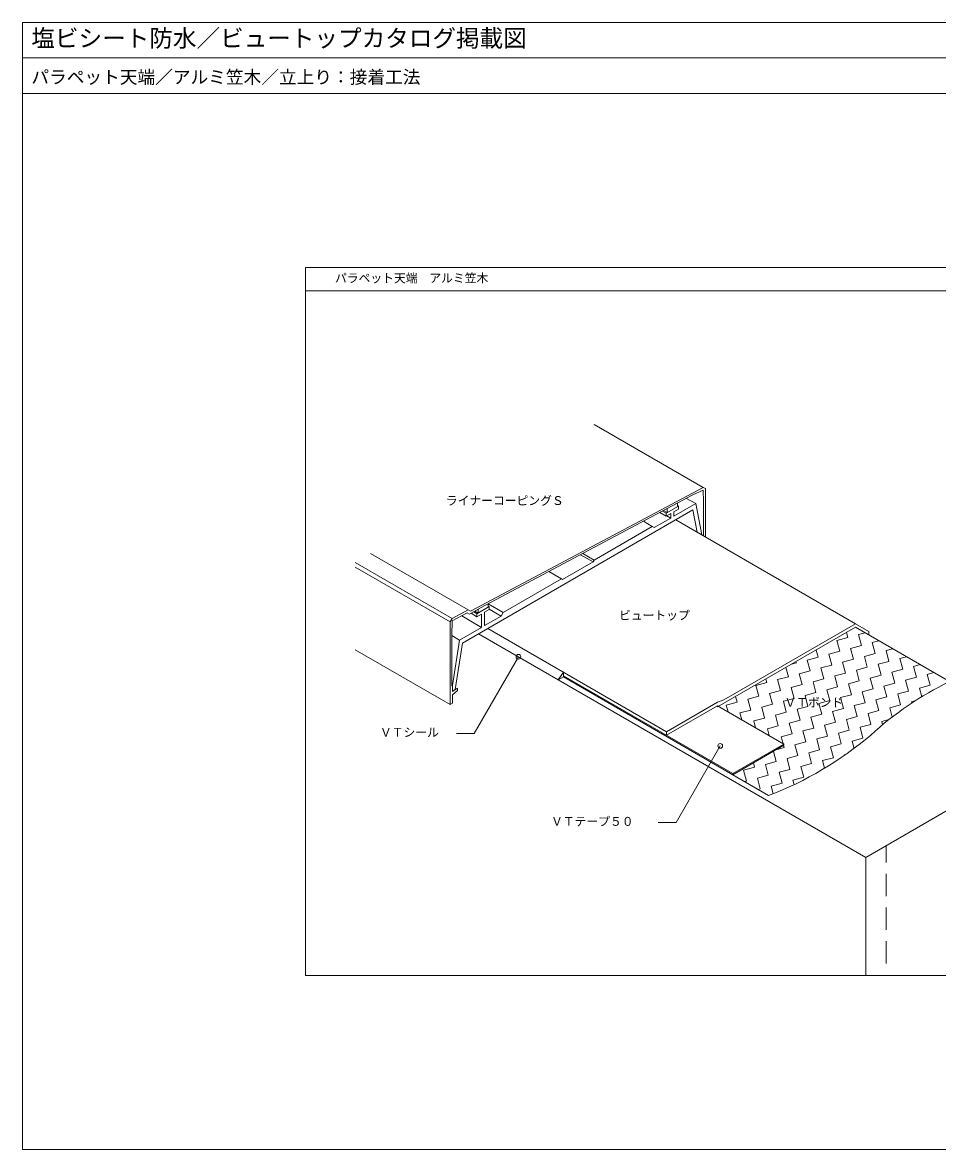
# Model space of a CAD drawing. Units: millimetres, scale not verified. Extents: x -1380 to 1380, y -955 to 955.
# Drawn here: x -1380 to 172, y -955 to 955 of the extents above; entities that cross this region are included whole.
import ezdxf
from ezdxf.enums import TextEntityAlignment as Align

# ---------------------------------------------------------------- set-up
doc = ezdxf.new("R2010")
doc.units = ezdxf.units.MM
doc.header["$LTSCALE"] = 3
doc.linetypes.add('USER1', pattern=[19.05, 12.7, -6.35])
for name, color, linetype, lineweight in [('0-0_0', 7, 'Continuous', 18), ('0-1_WAKU', 7, 'Continuous', 18), ('0-2_KUTAI', 3, 'Continuous', 18), ('0-3_BOUSUI', 1, 'Continuous', 18), ('0-4_MOJI', 7, 'Continuous', 18), ('0-5_HATCH', 9, 'Continuous', 18), ('0-6_KASAGI', 150, 'Continuous', 18)]:
    doc.layers.add(name, color=color, linetype=linetype, lineweight=lineweight)
doc.styles.add('ＭＳ ゴシック', font='')
doc.styles.get('ＭＳ ゴシック').set_extended_font_data('MS Gothic')

msp = doc.modelspace()

# ---------------------------------------------------------------- linework, layer by layer
at = {"layer": '0-0_0'}
for p, q in [((-1380, 895), (1380, 895)), ((-900, 500), (900, 500))]:
    msp.add_line(p, q, dxfattribs=at)
msp.add_lwpolyline([(-900, -660), (900, -660), (900, 540), (-900, 540)], close=True, dxfattribs=at)
at = {"layer": '0-1_WAKU'}
for points in [[(1380, 835), (-1380, 835), (-1380, 955), (1380, 955)], [(-1380, -955), (1380, -955), (1380, 955), (-1380, 955)]]:
    msp.add_lwpolyline(points, close=True, dxfattribs=at)
at = {"layer": '0-2_KUTAI'}
for p, q in [((379.09, -270), (32.679, -70)), ((50, -460), (-471.347, -159))]:
    msp.add_line(p, q, dxfattribs=at)
at = {"layer": '0-2_KUTAI', "linetype": 'USER1'}
msp.add_line((84.641, -640), (84.641, -440), dxfattribs=at)
at = {"layer": '0-2_KUTAI'}
msp.add_lwpolyline([(50, -660), (50, -460), (379.09, -270), (396.41, -280), (396.41, -460)], dxfattribs=at)
at = {"layer": '0-3_BOUSUI'}
for p, q in [((32.679, -64), (-272.162, 112)), ((-471.347, -159), (-606.447, -81)), ((-462.687, -146), (-471.347, -159)), ((-175.167, -318), (-462.687, -152)), ((-114.545, -355), (-462.687, -154)), ((-88.564, -268), (-201.147, -203))]:
    msp.add_line(p, q, dxfattribs=at)
for points in [[(-287.75, -253), (-287.75, -247), (-590.859, -72)], [(-287.75, -247), (-201.147, -197), (-190.755, -193), (32.679, -64), (55.196, -77), (55.196, -83)], [(-287.75, -253), (-201.147, -203), (-201.147, -205), (32.679, -70), (50, -80)], [(-462.687, -146), (-462.687, -154), (-471.347, -159)]]:
    msp.add_lwpolyline(points, dxfattribs=at)
msp.add_lwpolyline([(-88.564, -270), (-88.564, -268), (-175.167, -318), (-175.167, -320)], close=True, dxfattribs=at)
for centre, radius, start, end in [((436.003, -666.062), 559.792, 115.81322, 132.38773), ((-324.581, 197.809), 591.366, 290.80393, 310.3908)]:
    msp.add_arc(centre, radius, start, end, dxfattribs=at)
at = {"layer": '0-4_MOJI'}
for points in [[(-538.897, -120), (-613.897, -249.904), (-643.897, -249.904)], [(-196.667, -270.949), (-271.667, -400.852), (-301.667, -400.852)]]:
    msp.add_lwpolyline(points, dxfattribs=at)
for centre in [(-538.897, -120), (-196.667, -270.949)]:
    msp.add_circle(centre, 4, dxfattribs=at)
at = {"layer": '0-5_HATCH'}
for p, q in [((1.091, -92.282), (19.492, -87.351)), ((6.021, -110.682), (1.091, -92.282)), ((19.492, -87.351), (17.232, -78.919)), ((37.893, -82.421), (49.026, -79.437)), ((42.823, -100.821), (37.893, -82.421)), ((61.224, -95.891), (72.357, -92.908)), ((-30.781, -120.543), (-34.007, -108.502)), ((-12.38, -115.613), (6.021, -110.682)), ((24.422, -105.752), (42.823, -100.821)), ((29.353, -124.153), (24.422, -105.752)), ((47.754, -119.222), (66.154, -114.292)), ((66.154, -114.292), (61.224, -95.891)), ((84.555, -109.361), (95.688, -106.378)), ((89.486, -127.762), (84.555, -109.361)), ((-75.722, -132.585), (-67.582, -130.404)), ((-67.582, -130.404), (-68.167, -128.224)), ((-49.181, -125.474), (-30.781, -120.543)), ((-44.251, -143.875), (-49.181, -125.474)), ((-7.449, -134.014), (-12.38, -115.613)), ((10.952, -129.083), (29.353, -124.153)), ((15.882, -147.484), (10.952, -129.083)), ((52.684, -137.623), (47.754, -119.222)), ((71.085, -132.693), (89.486, -127.762)), ((76.015, -151.094), (71.085, -132.693)), ((107.887, -122.832), (119.02, -119.849)), ((112.817, -141.233), (107.887, -122.832)), ((131.218, -136.302), (142.351, -133.319)), ((-81.053, -153.736), (-85.246, -138.085)), ((-62.652, -148.805), (-44.251, -143.875)), ((-57.721, -167.206), (-62.652, -148.805)), ((-25.85, -138.944), (-7.449, -134.014)), ((-20.92, -157.345), (-25.85, -138.944)), ((-2.519, -152.415), (15.882, -147.484)), ((2.412, -170.816), (-2.519, -152.415)), ((34.283, -142.554), (52.684, -137.623)), ((39.214, -160.955), (34.283, -142.554)), ((57.615, -156.024), (76.015, -151.094)), ((94.416, -146.163), (112.817, -141.233)), ((99.347, -164.564), (94.416, -146.163)), ((136.149, -154.703), (131.218, -136.302)), ((154.549, -149.772), (165.683, -146.789)), ((159.48, -168.173), (154.549, -149.772)), ((-136.255, -168.527), (-117.854, -163.597)), ((-131.325, -186.928), (-136.255, -168.527)), ((-117.854, -163.597), (-119.406, -157.807)), ((-99.454, -158.666), (-81.053, -153.736)), ((-94.523, -177.067), (-99.454, -158.666)), ((-76.122, -172.137), (-57.721, -167.206)), ((-39.32, -162.276), (-20.92, -157.345)), ((-34.39, -180.677), (-39.32, -162.276)), ((-15.989, -175.746), (2.412, -170.816)), ((20.813, -165.885), (39.214, -160.955)), ((25.743, -184.286), (20.813, -165.885)), ((62.545, -174.425), (57.615, -156.024)), ((80.946, -169.495), (99.347, -164.564)), ((85.876, -187.895), (80.946, -169.495)), ((117.748, -159.633), (136.149, -154.703)), ((122.678, -178.034), (117.748, -159.633)), ((141.079, -173.104), (159.48, -168.173)), ((-168.127, -196.789), (-170.645, -187.39)), ((-149.726, -191.859), (-131.325, -186.928)), ((-112.924, -181.998), (-94.523, -177.067)), ((-107.993, -200.399), (-112.924, -181.998)), ((-89.593, -195.468), (-71.192, -190.538)), ((-71.192, -190.538), (-76.122, -172.137)), ((-52.791, -185.607), (-34.39, -180.677)), ((-47.86, -204.008), (-52.791, -185.607)), ((-11.059, -194.147), (-15.989, -175.746)), ((7.342, -189.217), (25.743, -184.286)), ((12.273, -207.617), (7.342, -189.217)), ((44.144, -179.356), (62.545, -174.425)), ((49.075, -197.756), (44.144, -179.356)), ((67.476, -192.826), (85.876, -187.895)), ((104.277, -182.965), (122.678, -178.034)), ((109.208, -201.366), (104.277, -182.965)), ((145.027, -187.836), (141.079, -173.104)), ((-186.527, -201.72), (-168.127, -196.789)), ((-183.446, -213.22), (-186.527, -201.72)), ((-144.795, -210.26), (-149.726, -191.859)), ((-126.394, -205.329), (-107.993, -200.399)), ((-121.464, -223.73), (-126.394, -205.329)), ((-84.662, -213.869), (-89.593, -195.468)), ((-66.261, -208.939), (-47.86, -204.008)), ((-61.331, -227.339), (-66.261, -208.939)), ((-29.459, -199.078), (-11.059, -194.147)), ((-24.529, -217.478), (-29.459, -199.078)), ((-6.128, -212.548), (12.273, -207.617)), ((30.674, -202.687), (49.075, -197.756)), ((35.604, -221.088), (30.674, -202.687)), ((72.406, -211.227), (67.476, -192.826)), ((90.807, -206.296), (109.208, -201.366)), ((95.039, -222.091), (90.807, -206.296)), ((127.609, -196.435), (133.999, -194.723)), ((128.165, -198.512), (127.609, -196.435)), ((-163.196, -215.19), (-144.795, -210.26)), ((-160.115, -226.69), (-163.196, -215.19)), ((-139.865, -228.661), (-121.464, -223.73)), ((-136.783, -240.161), (-139.865, -228.661)), ((-103.063, -218.8), (-84.662, -213.869)), ((-98.132, -237.2), (-103.063, -218.8)), ((-79.732, -232.27), (-61.331, -227.339)), ((-42.93, -222.409), (-24.529, -217.478)), ((-37.999, -240.81), (-42.93, -222.409)), ((-1.197, -230.949), (-6.128, -212.548)), ((17.203, -226.018), (35.604, -221.088)), ((22.134, -244.419), (17.203, -226.018)), ((54.005, -216.157), (72.406, -211.227)), ((58.936, -234.558), (54.005, -216.157)), ((77.337, -229.628), (89.561, -226.352)), ((-116.533, -242.131), (-98.132, -237.2)), ((-113.452, -253.631), (-116.533, -242.131)), ((-74.801, -250.671), (-79.732, -232.27)), ((-56.4, -245.74), (-37.999, -240.81)), ((-51.47, -264.141), (-56.4, -245.74)), ((-19.598, -235.879), (-1.197, -230.949)), ((-14.668, -254.28), (-19.598, -235.879)), ((3.733, -249.35), (22.134, -244.419)), ((40.535, -239.489), (58.936, -234.558)), ((45.465, -257.89), (40.535, -239.489)), ((78.791, -235.056), (77.337, -229.628)), ((-93.202, -255.601), (-74.801, -250.671)), ((-90.12, -267.101), (-93.202, -255.601)), ((-69.871, -269.072), (-51.47, -264.141)), ((-33.069, -259.211), (-14.668, -254.28)), ((-28.138, -277.612), (-33.069, -259.211)), ((8.664, -267.751), (3.733, -249.35)), ((27.064, -262.82), (45.465, -257.89)), ((30.376, -275.18), (27.064, -262.82)), ((-101.742, -297.334), (-106.319, -280.251)), ((-101.753, -277.615), (-88.271, -274.002)), ((-88.271, -274.002), (-89.239, -270.39)), ((-64.94, -287.473), (-69.871, -269.072)), ((-46.539, -282.542), (-28.138, -277.612)), ((-41.609, -300.943), (-46.539, -282.542)), ((-9.737, -272.681), (8.664, -267.751)), ((-4.807, -291.082), (-9.737, -272.681)), ((13.594, -286.151), (16.292, -285.428)), ((13.858, -287.137), (13.594, -286.151)), ((-138.544, -307.195), (-140.479, -299.973)), ((-120.143, -302.264), (-101.742, -297.334)), ((-115.212, -320.665), (-120.143, -302.264)), ((-83.341, -292.403), (-64.94, -287.473)), ((-78.41, -310.804), (-83.341, -292.403)), ((-60.01, -305.873), (-41.609, -300.943)), ((-23.208, -296.012), (-4.807, -291.082)), ((-19.745, -308.934), (-23.208, -296.012)), ((-156.944, -312.125), (-138.544, -307.195)), ((-152.014, -330.526), (-156.944, -312.125)), ((-133.613, -325.595), (-115.212, -320.665)), ((-96.811, -315.734), (-78.41, -310.804)), ((-91.881, -334.135), (-96.811, -315.734)), ((-73.48, -329.205), (-55.079, -324.274)), ((-55.079, -324.274), (-60.01, -305.873)), ((-155.375, -331.427), (-152.014, -330.526)), ((-128.683, -343.996), (-133.613, -325.595)), ((-110.282, -339.066), (-91.881, -334.135)), ((-106.816, -352.001), (-110.282, -339.066)), ((-71.483, -336.657), (-73.48, -329.205)), ((-132.044, -344.897), (-128.683, -343.996))]:
    msp.add_line(p, q, dxfattribs=at)
at = {"layer": '0-6_KASAGI'}
for p, q in [((-225.54, 167.083), (-410.726, 274)), ((-269.39, 134.4), (-269.39, 140.189)), ((-267.658, 135.4), (-269.39, 136.4)), ((-238.213, 139.6), (-253.684, 148.532)), ((-288.443, 118.4), (-298.97, 124.478)), ((-288.443, 123.4), (-294.459, 126.873)), ((-286.711, 124.4), (-292.655, 127.832)), ((-280.649, 115.1), (-287.404, 119)), ((-286.711, 124.4), (-286.711, 130.989)), ((-311.999, 101), (-326.935, 109.623)), ((-651.481, -55), (-816.025, 40)), ((-624.056, -40.433), (-789.698, 55.2)), ((-412.458, 41), (-433.384, 53.082)), ((-410.726, 44), (-429.776, 54.998)), ((-654.945, -61), (-816.025, 32)), ((-466.151, 12), (-487.511, 24.332)), ((-590.166, -36), (-590.166, -30.195)), ((-564.878, -45), (-590.166, -30.4)), ((-588.434, -35), (-590.166, -34)), ((-601.424, -70.1), (-635.059, -50.681)), ((-609.219, -52), (-619.144, -46.269)), ((-609.219, -47), (-614.799, -43.778)), ((-607.487, -46), (-613.061, -42.782)), ((-607.487, -46), (-607.487, -39.585)), ((-568.342, -51), (-588.434, -39.4)), ((-638.663, -91.6), (-651.827, -84)), ((-654.945, -201), (-816.025, -108))]:
    msp.add_line(p, q, dxfattribs=at)
for points in [[(-225.05, 84.8), (-225.05, 143.2), (-225.743, 162.572), (-242.861, 154.28), (-602.983, -37.003), (-621.945, -47.875), (-625.697, -45.709), (-651.134, -59.22), (-651.827, -83.2), (-651.827, -169.2), (-650.788, -168.6), (-650.788, -178.6), (-642.128, -172.901), (-642.128, -176.901), (-650.615, -184.5), (-650.615, -198.5), (-654.945, -201), (-654.945, -61), (-651.481, -55), (-624.056, -40.433), (-620.304, -42.6), (-225.54, 167.083), (-221.932, 165), (-221.932, 83)], [(-227.994, 86.5), (-238.213, 139.6), (-275.452, 118.1), (-275.452, 125.9), (-267.658, 130.4), (-267.658, 135.4), (-288.443, 123.4), (-288.443, 118.4), (-280.649, 122.9), (-280.649, 115.1), (-308.535, 99), (-311.999, 101), (-410.726, 44), (-412.458, 41), (-464.419, 11), (-466.151, 12), (-564.878, -45), (-568.342, -51), (-596.228, -67.1), (-596.228, -44.5), (-588.434, -40), (-588.434, -35), (-609.219, -47), (-609.219, -52), (-601.424, -47.5), (-601.424, -70.1), (-638.663, -91.6), (-650.788, -168.6), (-650.788, -178.6), (-646.275, -175.63), (-633.867, -96.831), (-243.01, 128.831), (-235.722, 90.962)]]:
    msp.add_lwpolyline(points, dxfattribs=at)

# ---------------------------------------------------------------- texts
at = {"layer": '0-1_WAKU', "style": 'ＭＳ ゴシック'}
for s, height, p in [('塩ビシート防水／ビュートップカタログ掲載図', 29.33, (-1365, 905)), ('パラペット天端／アルミ笠木／立上り：接着工法', 21.99, (-1365, 845))]:
    msp.add_text(s, height=height, dxfattribs=at).set_placement(p, align=Align.BOTTOM_LEFT)
at = {"layer": '0-4_MOJI', "style": 'ＭＳ ゴシック'}
for s, p in [('パラペット天端\u3000アルミ笠木', (-850, 510)), ('ライナーコーピングＳ', (-662.09, 132.871)), ('ビュートップ', (-368.304, -61.498)), ('ＶＴボンド', (-87.863, -209.181)), ('ＶＴシール', (-773.847, -259.904)), ('ＶＴテープ５０', (-483.596, -410.852))]:
    msp.add_text(s, height=14.66, dxfattribs=at).set_placement(p, align=Align.BOTTOM_LEFT)

doc.saveas('drawing.dxf')
